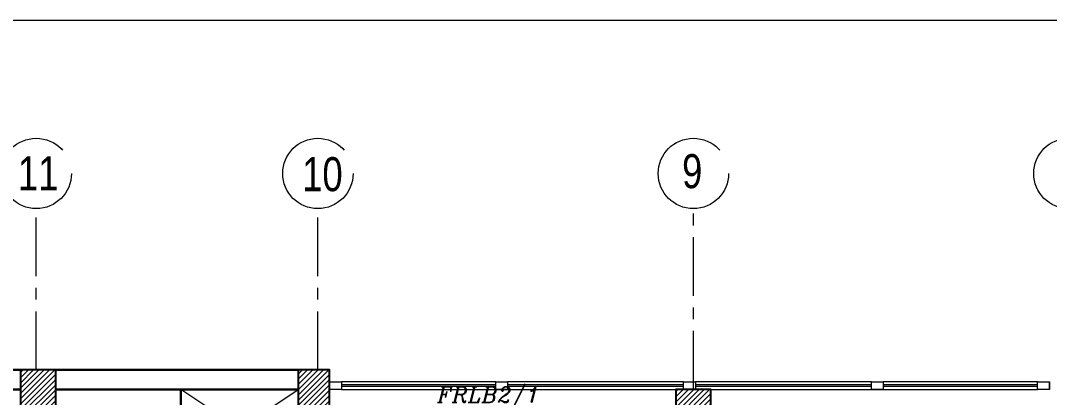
# Model space of a CAD drawing. Extents: x 990 to 1091, y 469 to 823.
# Drawn here: x 1013.71 to 1026.87, y 782.37 to 787.2 of the extents above; entities that cross this region are included whole.
import ezdxf

# ---------------------------------------------------------------- set-up
doc = ezdxf.new("R2010")
doc.units = 0
doc.header["$MEASUREMENT"] = 0
doc.linetypes.add('CENTERX2', pattern=[4, 2.5, -0.5, 0.5, -0.5])
for name, color, linetype, lineweight in [('axis', 252, 'CENTERX2', 5), ('Column', 252, 'CONTINUOUS', 25), ('elev', 252, 'CONTINUOUS', 9), ('hatch', 252, 'CONTINUOUS', 9), ('txt in circle', 252, 'CONTINUOUS', 13), ('UG-BORDER', 20, 'CONTINUOUS', 80), ('Wall', 252, 'CONTINUOUS', 30), ('WINDOW', 252, 'CONTINUOUS', 5)]:
    doc.layers.add(name, color=color, linetype=linetype, lineweight=lineweight)
doc.layers.add('TEXT-ELC', color=3, linetype='CONTINUOUS')
doc.styles.add('ROMANS', font='italic8.shx')
doc.styles.add('SOSA2', font='SOSA.shx', dxfattribs={"width": 0.8})
pattern_1 = [(45, (1236.270844, 445.354212), (-0.0336759605, 0.0336759605), [])]

# ---------------------------------------------------------------- blocks, each defined once
blk = doc.blocks.new('A$C11ED6BD5')
at = {"layer": 'axis', "color": 0, "ltscale": 0.3}
for p, q in [((-43.85, 22.2), (-43.85, 24.264)), ((-40.25, 22.2), (-40.25, 24.264)), ((-35.45, 21.95), (-35.45, 24.264))]:
    blk.add_line(p, q, dxfattribs=at)
at = {"layer": 'axis', "color": 0}
for centre in [(-43.85, 24.714), (-40.25, 24.714), (-35.45, 24.714), (-30.65, 24.714)]:
    blk.add_circle(centre, 0.45, dxfattribs=at)
at = {"layer": 'txt in circle', "color": 0, "ltscale": 0.01, "attachment_point": 5, "style": 'SOSA2'}
for s, insert, char_height in [('11', (-43.825, 24.717), 0.4355), ('10', (-40.192, 24.702), 0.4355), ('9', (-35.465, 24.741), 0.435)]:
    blk.add_mtext(s, dxfattribs=dict(at, insert=insert, char_height=char_height))

msp = doc.modelspace()

# ---------------------------------------------------------------- hatches: boundary and pattern name
at = {"layer": 'hatch'}
h = msp.add_hatch(dxfattribs=at)
h.set_pattern_fill('ANSI31', color=256, scale=0.015, style=0)
h.set_pattern_definition(pattern_1)
h.paths.add_polyline_path([(1013.714, 781.276), (1014.164, 781.276), (1014.164, 782.726), (1013.714, 782.726)])
h = msp.add_hatch(dxfattribs=at)
h.set_pattern_fill('ANSI31', color=256, scale=0.015, style=0)
h.set_pattern_definition(pattern_1)
h.paths.add_polyline_path([(1017.264, 781.176), (1017.664, 781.176), (1017.664, 782.726), (1017.264, 782.726)])
h = msp.add_hatch(dxfattribs=at)
h.set_pattern_fill('ANSI31', color=256, scale=0.015, style=0)
h.set_pattern_definition(pattern_1)
h.paths.add_polyline_path([(1022.089, 781.176), (1022.539, 781.176), (1022.539, 782.476), (1022.089, 782.476)])

# ---------------------------------------------------------------- linework, layer by layer
at = {"layer": 'Column'}
for points in [[(1013.714, 781.276), (1014.164, 781.276), (1014.164, 782.726), (1013.714, 782.726)], [(1013.714, 781.276), (1014.164, 781.276), (1014.164, 782.726), (1013.714, 782.726)], [(1017.264, 781.176), (1017.664, 781.176), (1017.664, 782.726), (1017.264, 782.726)], [(1017.264, 781.176), (1017.664, 781.176), (1017.664, 782.726), (1017.264, 782.726)], [(1022.089, 781.176), (1022.539, 781.176), (1022.539, 782.476), (1022.089, 782.476)]]:
    msp.add_lwpolyline(points, close=True, dxfattribs=at)
at = {"layer": 'elev', "linetype": 'Continuous'}
for points in [[(1017.664, 782.576), (1017.814, 782.576), (1017.814, 782.476), (1017.664, 782.476)], [(1017.664, 782.576), (1017.814, 782.576), (1017.814, 782.476), (1017.664, 782.476)], [(1017.664, 782.576), (1017.814, 782.576), (1017.814, 782.476), (1017.664, 782.476)], [(1017.664, 782.576), (1017.814, 782.576), (1017.814, 782.476), (1017.664, 782.476)], [(1019.789, 782.576), (1019.939, 782.576), (1019.939, 782.476), (1019.789, 782.476)], [(1019.789, 782.576), (1019.939, 782.576), (1019.939, 782.476), (1019.789, 782.476)], [(1019.789, 782.576), (1019.939, 782.576), (1019.939, 782.476), (1019.789, 782.476)], [(1019.789, 782.576), (1019.939, 782.576), (1019.939, 782.476), (1019.789, 782.476)], [(1022.189, 782.576), (1022.339, 782.576), (1022.339, 782.476), (1022.189, 782.476)], [(1022.189, 782.576), (1022.339, 782.576), (1022.339, 782.476), (1022.189, 782.476)], [(1022.189, 782.576), (1022.339, 782.576), (1022.339, 782.476), (1022.189, 782.476)], [(1022.189, 782.576), (1022.339, 782.576), (1022.339, 782.476), (1022.189, 782.476)], [(1024.589, 782.576), (1024.739, 782.576), (1024.739, 782.476), (1024.589, 782.476)], [(1024.589, 782.576), (1024.739, 782.576), (1024.739, 782.476), (1024.589, 782.476)], [(1024.589, 782.576), (1024.739, 782.576), (1024.739, 782.476), (1024.589, 782.476)], [(1024.589, 782.576), (1024.739, 782.576), (1024.739, 782.476), (1024.589, 782.476)], [(1026.714, 782.576), (1026.867, 782.576), (1026.867, 782.476), (1026.714, 782.476)], [(1026.714, 782.576), (1026.864, 782.576), (1026.864, 782.476), (1026.714, 782.476)], [(1026.714, 782.576), (1026.867, 782.576), (1026.867, 782.476), (1026.714, 782.476)], [(1026.714, 782.576), (1026.867, 782.576), (1026.867, 782.476), (1026.714, 782.476)]]:
    msp.add_lwpolyline(points, close=True, dxfattribs=at)
at = {"layer": 'hatch'}
for p, q in [((1015.764, 781.476), (1017.264, 782.476)), ((1017.264, 781.476), (1015.764, 782.476))]:
    msp.add_line(p, q, dxfattribs=at)
at = {"layer": 'UG-BORDER', "color": 14, "lineweight": 20}
msp.add_line((1069.395, 787.196), (990.383, 787.196), dxfattribs=at)
at = {"layer": 'Wall', "linetype": 'Continuous'}
for p, q in [((1013.714, 782.726), (1013.564, 782.726)), ((1013.714, 782.726), (1013.564, 782.726)), ((1017.264, 782.726), (1014.164, 782.726)), ((1017.264, 782.726), (1014.164, 782.726)), ((1017.264, 782.726), (1014.164, 782.726)), ((1013.564, 782.476), (1013.714, 782.476)), ((1014.164, 782.476), (1017.264, 782.476)), ((1014.164, 782.476), (1017.264, 782.476)), ((1014.164, 782.476), (1017.264, 782.476)), ((1015.764, 781.476), (1015.764, 782.476))]:
    msp.add_line(p, q, dxfattribs=at)
at = {"layer": 'WINDOW', "linetype": 'Continuous'}
for p, q in [((1019.789, 782.576), (1017.814, 782.576)), ((1019.789, 782.536), (1017.814, 782.536)), ((1019.789, 782.516), (1017.814, 782.516)), ((1022.189, 782.576), (1019.939, 782.576)), ((1022.189, 782.536), (1019.939, 782.536)), ((1022.189, 782.516), (1019.939, 782.516)), ((1024.589, 782.576), (1022.339, 782.576)), ((1024.589, 782.536), (1022.339, 782.536)), ((1024.589, 782.516), (1022.339, 782.516)), ((1026.714, 782.576), (1024.739, 782.576)), ((1026.714, 782.536), (1024.739, 782.536)), ((1026.714, 782.516), (1024.739, 782.516)), ((1017.814, 782.476), (1022.089, 782.476)), ((1022.464, 782.476), (1026.714, 782.476))]:
    msp.add_line(p, q, dxfattribs=at)

# ---------------------------------------------------------------- block references
at = {"layer": 'axis'}
msp.add_blockref('A$C11ED6BD5', (1057.764, 760.526), dxfattribs=at)

# ---------------------------------------------------------------- texts
at = {"layer": 'TEXT-ELC', "color": 0, "style": 'ROMANS'}
msp.add_text('FRLB2/1', height=0.2, dxfattribs=at).set_placement((1019.042, 782.309, -162.979))

doc.saveas('drawing.dxf')
